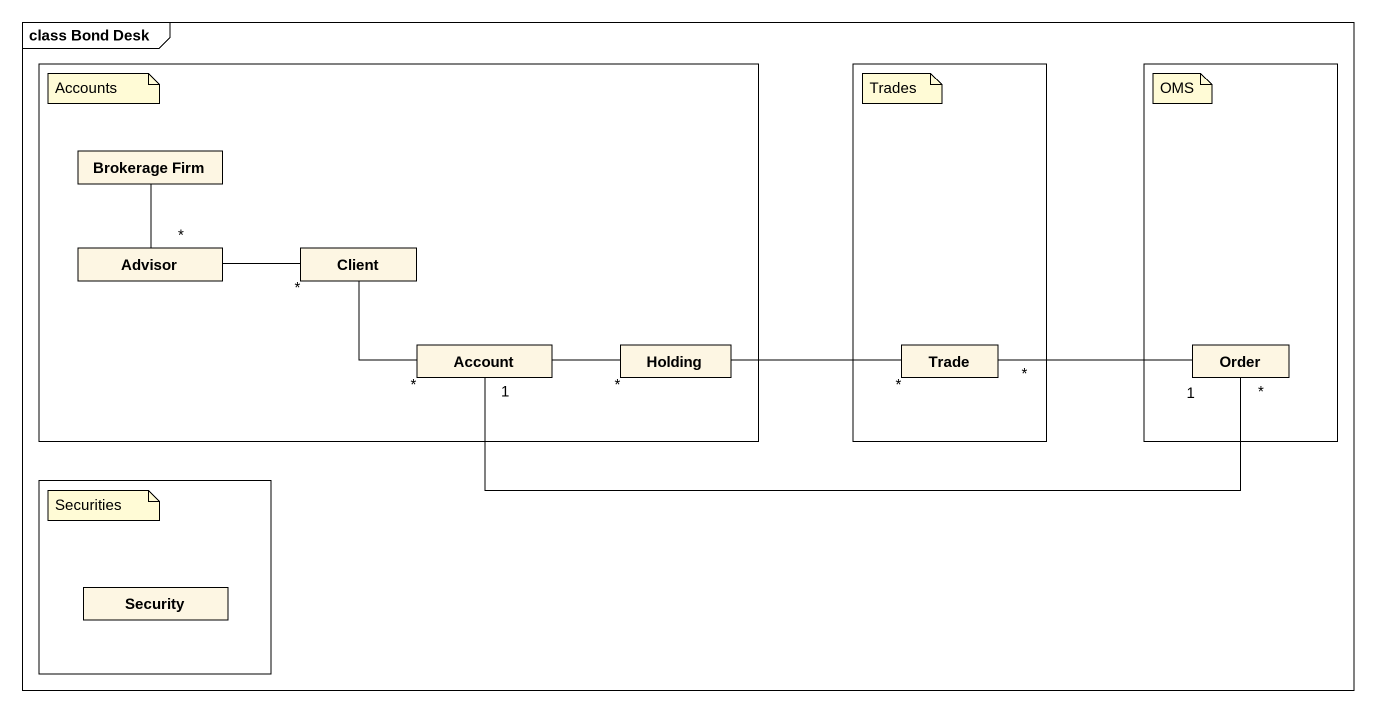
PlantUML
@startuml
mainframe class Bond Desk
hide circle
hide empty members
rectangle " " as rectangle1 {
  class "Brokerage Firm" as Brokerage_Firm
  class Advisor
  class Client
  class Account
  class Holding
}
rectangle " " as rectangle2 {
  class Trade
}
rectangle " " as rectangle3 {
  class Order
}
rectangle " " as rectangle4 {
  class Security
}
Brokerage_Firm -- "*" Advisor
Advisor -right- "*" Client
Client -- "*" Account
Account -right- "*" Holding
Account "1" -right- "*" Order
Holding -right- "*" Trade
Trade "*" -right- "1" Order
note as N1
  Accounts
end note
note as N2
  Trades
end note
note as N3
  OMS
end note
note as N4
  Securities
end note
@enduml
